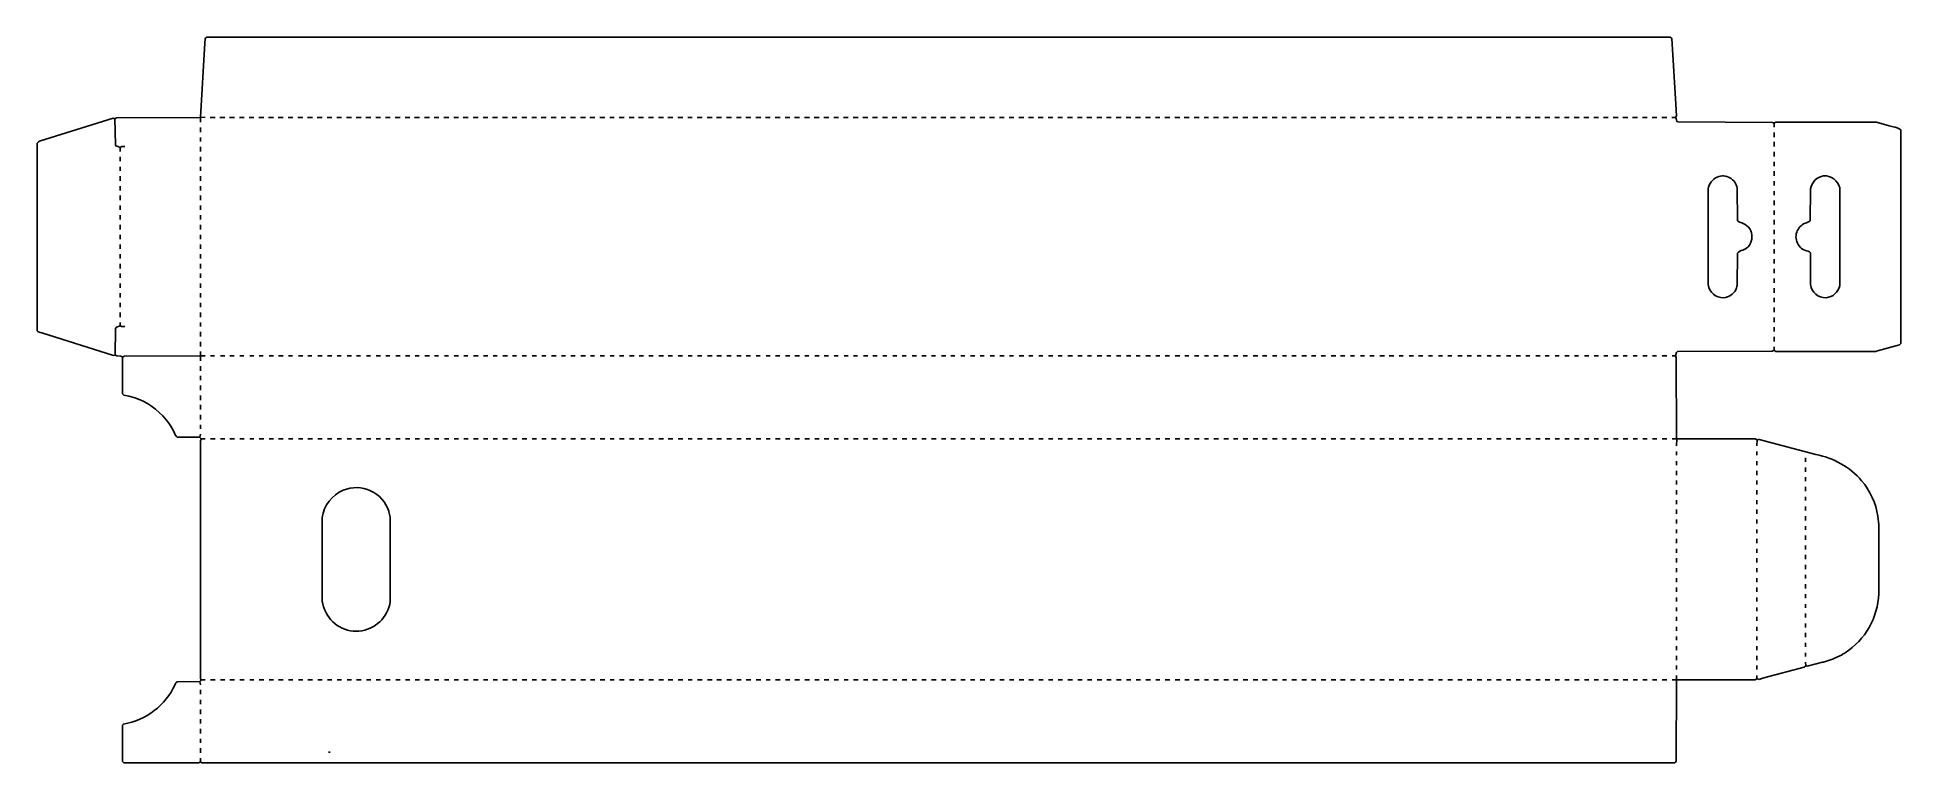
# Model space of a CAD drawing. Extents: x 521 to 5039, y 205 to 1965.
import ezdxf

# ---------------------------------------------------------------- set-up
doc = ezdxf.new("R2010")
doc.units = 0
doc.layers.get('0').update_dxf_attribs({"linetype": 'CONTINUOUS'})

msp = doc.modelspace()

# ---------------------------------------------------------------- linework, layer by layer
at = {"color": 7, "linetype": 'CONTINUOUS'}
for points in [[(4495, 974), (4496, 990), (4495, 991), (4494.502538, 1187.997488), (4493, 1192), (4495.7, 1200.1), (4497.9, 1202.3), (4726.997826, 1203.497807), (4728.9, 1204.2), (4732, 1205, -0.120666), (4736, 1203), (4979, 1203), (4982.911765, 1204.352941), (5036, 1219), (5039, 1222), (5039, 1740, 0.140257), (5020.911765, 1747.647059), (5011.1, 1750.3), (4980, 1759), (4736, 1759), (4733, 1757), (4730, 1757, 0.141787), (4726.997826, 1758.502193), (4499.002174, 1759.497807), (4496.5, 1760.5), (4494.2, 1768.1), (4493, 1770, -0.120666), (4495, 1774), (4493.468966, 1803.027586), (4484, 1962), (4480, 1965), (932, 1965, 0.264639), (928.45082, 1960.959016), (927.54918, 1951.040984), (917, 1771), (916, 1770), (917, 1769), (917, 1759)], [(710, 1194), (706, 1193), (531.911765, 1247.647059), (527.9, 1248.7, -0.180638), (521, 1253), (521, 1708), (523.9, 1711.3), (526.1, 1712.8), (705, 1769), (706, 1768), (711, 1768), (712.9, 1769.2), (916, 1770)], [(709, 1768), (710.491808, 1704.007932), (711.5, 1701.5), (716.911765, 1699.647059, 0.26442), (726.053846, 1699.569231), (733, 1700)], [(4610, 1333, 0.248858), (4638.8, 1352.1, 0.0879), (4642.506408, 1363.006248), (4643.493592, 1440.993752, -0.250849), (4655.9, 1448.3, 0.674116), (4657.1, 1513.2), (4653.9, 1514.7, -0.127446), (4643, 1520), (4642.506327, 1598.993829, 0.482428), (4594.1, 1625.8, 0.25642), (4572, 1597), (4572, 1365, 0.38479), (4610, 1333)], [(4858, 1333, 0.333154), (4891, 1363), (4891, 1600, 0.347136), (4852, 1629, 0.325356), (4820.493509, 1596.993673), (4819.506491, 1520.006327, -0.120353), (4807.1, 1513.8, 0.459642), (4790.24, 1462.18, 0.126953), (4801.18, 1451.24, 0.066906), (4814.9, 1445.7, -0.16857), (4820, 1442), (4820.493509, 1365.006327, 0.39818), (4858, 1333)], [(733, 1263), (725.04878, 1263.439024, -0.129758), (722, 1265), (722, 1273)], [(722, 1265), (713.1, 1261.8, 0.226969), (710.492191, 1257.992428), (710, 1194), (710.9, 1193.8), (714.044554, 1192.445545), (722.955446, 1191.554455, -0.131523), (726, 1190), (729, 1190), (732.002674, 1191.502703), (917, 1192), (928, 1192)], [(928, 991), (918, 991), (915, 994), (915, 995), (860, 995, -0.163687), (853.7, 1004.9, 0.083779), (825.248276, 1046.22069), (817.223757, 1054.248619, 0.151524), (731, 1097), (728, 1100), (728, 1190)], [(915, 402, 0.162278), (918, 406), (917.7, 407.9), (917, 409), (917, 987, 0.120666), (919, 991)], [(4690, 417), (4690, 410), (4691, 409, 0.34499), (4700.1, 408.7), (4707.088235, 410.647059), (4804.9, 437.2), (4809, 440), (4812, 439), (4849.088235, 448.647059), (4851.911765, 449.352941), (4875.9, 457.2), (4877.1, 457.7), (4896.9, 467.2), (4899, 469, 0.129316), (4904.1, 471.8, 0.243179), (4986, 615), (4986, 782), (4983.58, 802.94, 0.136607), (4944.245902, 889.204918, 0.171968), (4832.911765, 952.647059), (4696.1, 989.3, 0.204276), (4691.9, 988.2), (4691, 988), (4689.1, 989.2), (4686, 991), (4497, 991), (4496, 990)], [(1301, 524, 0.342779), (1377, 596), (1377, 801), (1373.647059, 813.911765), (1373.3, 815.1, 0.436769), (1262.9, 866.2, 0.267805), (1212, 800), (1212, 597), (1215.352941, 583.088235), (1215.7, 581.9, 0.343062), (1301, 524)], [(917, 216), (917, 207), (920, 205), (4491, 205, 0.271218), (4494.502538, 209.002512), (4495, 406), (4495, 417)], [(4485, 406), (4495, 406), (4685.997409, 406.497382, 0.094635), (4691, 409)], [(917, 394), (915, 402), (861.008923, 401.509253, 0.252969), (855.2, 394.9, -0.248537), (730, 299), (728.8, 297.1), (728, 296), (728, 208), (731, 205), (913, 205, -0.120666), (917, 207)]]:
    msp.add_lwpolyline(points, format="xyb", dxfattribs=at)
for points in [[(928, 1770), (917, 1771)], [(940, 1770), (952, 1770)], [(964, 1770), (976, 1770)], [(987, 1770), (999, 1770)], [(1011, 1770), (1023, 1770)], [(1035, 1770), (1046, 1770)], [(1058, 1770), (1070, 1770)], [(1082, 1770), (1094, 1770)], [(1105, 1770), (1117, 1770)], [(1129, 1770), (1141, 1770)], [(1153, 1770), (1165, 1770)], [(1176, 1770), (1188, 1770)], [(1200, 1770), (1212, 1770)], [(1224, 1770), (1235, 1770)], [(1247, 1770), (1259, 1770)], [(1271, 1770), (1283, 1770)], [(1294, 1770), (1306, 1770)], [(1318, 1770), (1330, 1770)], [(1342, 1770), (1353, 1770)], [(1365, 1770), (1377, 1770)], [(1389, 1770), (1401, 1770)], [(1413, 1770), (1424, 1770)], [(1436, 1770), (1448, 1770)], [(1460, 1770), (1472, 1770)], [(1483, 1770), (1495, 1770)], [(1507, 1770), (1519, 1770)], [(1531, 1770), (1542, 1770)], [(1554, 1770), (1566, 1770)], [(1578, 1770), (1590, 1770)], [(1602, 1770), (1613, 1770)], [(1625, 1770), (1637, 1770)], [(1649, 1770), (1661, 1770)], [(1672, 1770), (1684, 1770)], [(1696, 1770), (1708, 1770)], [(1720, 1770), (1731, 1770)], [(1743, 1770), (1755, 1770)], [(1767, 1770), (1779, 1770)], [(1791, 1770), (1802, 1770)], [(1814, 1770), (1826, 1770)], [(1838, 1770), (1850, 1770)], [(1861, 1770), (1873, 1770)], [(1885, 1770), (1897, 1770)], [(1909, 1770), (1920, 1770)], [(1932, 1770), (1944, 1770)], [(1956, 1770), (1968, 1770)], [(1979, 1770), (1991, 1770)], [(2003, 1770), (2015, 1770)], [(2027, 1770), (2039, 1770)], [(2050, 1770), (2062, 1770)], [(2074, 1770), (2086, 1770)], [(2098, 1770), (2109, 1770)], [(2121, 1770), (2133, 1770)], [(2145, 1770), (2157, 1770)], [(2168, 1770), (2180, 1770)], [(2192, 1770), (2204, 1770)], [(2216, 1770), (2228, 1770)], [(2239, 1770), (2251, 1770)], [(2263, 1770), (2275, 1770)], [(2287, 1770), (2298, 1770)], [(2310, 1770), (2322, 1770)], [(2334, 1770), (2346, 1770)], [(2357, 1770), (2369, 1770)], [(2381, 1770), (2393, 1770)], [(2405, 1770), (2417, 1770)], [(2428, 1770), (2440, 1770)], [(2452, 1770), (2464, 1770)], [(2476, 1770), (2487, 1770)], [(2499, 1770), (2511, 1770)], [(2523, 1770), (2535, 1770)], [(2546, 1770), (2558, 1770)], [(2570, 1770), (2582, 1770)], [(2594, 1770), (2605, 1770)], [(2617, 1770), (2629, 1770)], [(2641, 1770), (2653, 1770)], [(2665, 1770), (2676, 1770)], [(2688, 1770), (2700, 1770)], [(2712, 1770), (2724, 1770)], [(2735, 1770), (2747, 1770)], [(2759, 1770), (2771, 1770)], [(2783, 1770), (2794, 1770)], [(2806, 1770), (2818, 1770)], [(2830, 1770), (2842, 1770)], [(2854, 1770), (2865, 1770)], [(2877, 1770), (2889, 1770)], [(2901, 1770), (2913, 1770)], [(2924, 1770), (2936, 1770)], [(2948, 1770), (2960, 1770)], [(2972, 1770), (2983, 1770)], [(2995, 1770), (3007, 1770)], [(3019, 1770), (3031, 1770)], [(3043, 1770), (3054, 1770)], [(3066, 1770), (3078, 1770)], [(3090, 1770), (3102, 1770)], [(3113, 1770), (3125, 1770)], [(3137, 1770), (3149, 1770)], [(3161, 1770), (3172, 1770)], [(3184, 1770), (3196, 1770)], [(3208, 1770), (3220, 1770)], [(3232, 1770), (3243, 1770)], [(3255, 1770), (3267, 1770)], [(3279, 1770), (3291, 1770)], [(3302, 1770), (3314, 1770)], [(3326, 1770), (3338, 1770)], [(3350, 1770), (3361, 1770)], [(3373, 1770), (3385, 1770)], [(3397, 1770), (3409, 1770)], [(3420, 1770), (3432, 1770)], [(3444, 1770), (3456, 1770)], [(3468, 1770), (3480, 1770)], [(3491, 1770), (3503, 1770)], [(3515, 1770), (3527, 1770)], [(3539, 1770), (3550, 1770)], [(3562, 1770), (3574, 1770)], [(3586, 1770), (3598, 1770)], [(3609, 1770), (3621, 1770)], [(3633, 1770), (3645, 1770)], [(3657, 1770), (3669, 1770)], [(3680, 1770), (3692, 1770)], [(3704, 1770), (3716, 1770)], [(3728, 1770), (3739, 1770)], [(3751, 1770), (3763, 1770)], [(3775, 1770), (3787, 1770)], [(3798, 1770), (3810, 1770)], [(3822, 1770), (3834, 1770)], [(3846, 1770), (3858, 1770)], [(3869, 1770), (3881, 1770)], [(3893, 1770), (3905, 1770)], [(3917, 1770), (3928, 1770)], [(3940, 1770), (3952, 1770)], [(3964, 1770), (3976, 1770)], [(3987, 1770), (3999, 1770)], [(4011, 1770), (4023, 1770)], [(4035, 1770), (4046, 1770)], [(4058, 1770), (4070, 1770)], [(4082, 1770), (4094, 1770)], [(4106, 1770), (4117, 1770)], [(4129, 1770), (4141, 1770)], [(4153, 1770), (4165, 1770)], [(4176, 1770), (4188, 1770)], [(4200, 1770), (4212, 1770)], [(4224, 1770), (4235, 1770)], [(4247, 1770), (4259, 1770)], [(4271, 1770), (4283, 1770)], [(4295, 1770), (4306, 1770)], [(4318, 1770), (4330, 1770)], [(4342, 1770), (4354, 1770)], [(4365, 1770), (4377, 1770)], [(4389, 1770), (4401, 1770)], [(4413, 1770), (4424, 1770)], [(4436, 1770), (4448, 1770)], [(4460, 1770), (4472, 1770)], [(4484, 1770), (4493, 1770)], [(917, 1735), (917, 1746)], [(917, 1712), (917, 1722)], [(4732, 1747), (4732, 1757)], [(4732, 1723), (4732, 1734)], [(722, 1688), (722, 1698)], [(722, 1664), (722, 1675)], [(917, 1688), (917, 1699)], [(917, 1664), (917, 1675)], [(4732, 1700), (4732, 1711)], [(4732, 1676), (4732, 1687)], [(722, 1641), (722, 1651)], [(722, 1617), (722, 1628)], [(917, 1641), (917, 1651)], [(917, 1617), (917, 1628)], [(4732, 1652), (4732, 1663)], [(4732, 1629), (4732, 1640)], [(722, 1593), (722, 1604)], [(917, 1593), (917, 1604)], [(4732, 1605), (4732, 1616)], [(4732, 1582), (4732, 1592)], [(722, 1570), (722, 1581)], [(722, 1546), (722, 1557)], [(917, 1570), (917, 1581)], [(917, 1546), (917, 1557)], [(4732, 1558), (4732, 1569)], [(4732, 1534), (4732, 1545)], [(722, 1523), (722, 1533)], [(722, 1499), (722, 1510)], [(917, 1523), (917, 1533)], [(917, 1499), (917, 1510)], [(4732, 1511), (4732, 1522)], [(4732, 1487), (4732, 1498)], [(722, 1475), (722, 1486)], [(722, 1452), (722, 1462)], [(917, 1475), (917, 1486)], [(917, 1452), (917, 1462)], [(4732, 1463), (4732, 1474)], [(4732, 1440), (4732, 1451)], [(722, 1428), (722, 1439)], [(722, 1404), (722, 1415)], [(917, 1428), (917, 1439)], [(917, 1404), (917, 1415)], [(4732, 1416), (4732, 1427)], [(4732, 1393), (4732, 1403)], [(722, 1381), (722, 1392)], [(722, 1357), (722, 1368)], [(917, 1381), (917, 1392)], [(917, 1357), (917, 1368)], [(4732, 1369), (4732, 1380)], [(4732, 1345), (4732, 1356)], [(722, 1334), (722, 1344)], [(722, 1310), (722, 1321)], [(917, 1334), (917, 1344)], [(917, 1310), (917, 1321)], [(4732, 1322), (4732, 1333)], [(722, 1286), (722, 1297)], [(917, 1286), (917, 1297)], [(917, 1263), (917, 1273)], [(4732, 1298), (4732, 1309)], [(4732, 1274), (4732, 1285)], [(917, 1239), (917, 1250)], [(917, 1215), (917, 1226)], [(4732, 1251), (4732, 1262)], [(4732, 1227), (4732, 1238)], [(917, 1180), (917, 1192), (917, 1203)], [(941, 1192), (951, 1192)], [(965, 1192), (976, 1192)], [(988, 1192), (998, 1192)], [(1012, 1192), (1022, 1192)], [(1036, 1192), (1046, 1192)], [(1059, 1192), (1069, 1192)], [(1083, 1192), (1094, 1192)], [(1106, 1192), (1117, 1192)], [(1130, 1192), (1140, 1192)], [(1154, 1192), (1165, 1192)], [(1177, 1192), (1187, 1192)], [(1201, 1192), (1212, 1192)], [(1225, 1192), (1235, 1192)], [(1248, 1192), (1258, 1192)], [(1272, 1192), (1283, 1192)], [(1295, 1192), (1305, 1192)], [(1319, 1192), (1329, 1192)], [(1343, 1192), (1353, 1192)], [(1366, 1192), (1376, 1192)], [(1390, 1192), (1401, 1192)], [(1414, 1192), (1424, 1192)], [(1437, 1192), (1447, 1192)], [(1461, 1192), (1472, 1192)], [(1484, 1192), (1494, 1192)], [(1508, 1192), (1518, 1192)], [(1532, 1192), (1542, 1192)], [(1555, 1192), (1565, 1192)], [(1579, 1192), (1590, 1192)], [(1603, 1192), (1613, 1192)], [(1626, 1192), (1636, 1192)], [(1650, 1192), (1661, 1192)], [(1673, 1192), (1683, 1192)], [(1697, 1192), (1707, 1192)], [(1721, 1192), (1731, 1192)], [(1744, 1192), (1754, 1192)], [(1768, 1192), (1779, 1192)], [(1792, 1192), (1802, 1192)], [(1815, 1192), (1825, 1192)], [(1839, 1192), (1850, 1192)], [(1862, 1192), (1872, 1192)], [(1886, 1192), (1896, 1192)], [(1910, 1192), (1920, 1192)], [(1933, 1192), (1943, 1192)], [(1957, 1192), (1968, 1192)], [(1980, 1192), (1991, 1192)], [(2004, 1192), (2014, 1192)], [(2028, 1192), (2039, 1192)], [(2051, 1192), (2061, 1192)], [(2075, 1192), (2085, 1192)], [(2099, 1192), (2109, 1192)], [(2122, 1192), (2132, 1192)], [(2146, 1192), (2157, 1192)], [(2169, 1192), (2180, 1192)], [(2193, 1192), (2203, 1192)], [(2217, 1192), (2228, 1192)], [(2240, 1192), (2250, 1192)], [(2264, 1192), (2274, 1192)], [(2288, 1192), (2298, 1192)], [(2311, 1192), (2321, 1192)], [(2335, 1192), (2346, 1192)], [(2358, 1192), (2369, 1192)], [(2382, 1192), (2392, 1192)], [(2406, 1192), (2417, 1192)], [(2429, 1192), (2439, 1192)], [(2453, 1192), (2463, 1192)], [(2477, 1192), (2487, 1192)], [(2500, 1192), (2510, 1192)], [(2524, 1192), (2535, 1192)], [(2547, 1192), (2557, 1192)], [(2571, 1192), (2581, 1192)], [(2595, 1192), (2605, 1192)], [(2618, 1192), (2628, 1192)], [(2642, 1192), (2653, 1192)], [(2666, 1192), (2676, 1192)], [(2689, 1192), (2699, 1192)], [(2713, 1192), (2724, 1192)], [(2736, 1192), (2746, 1192)], [(2760, 1192), (2770, 1192)], [(2784, 1192), (2794, 1192)], [(2807, 1192), (2817, 1192)], [(2831, 1192), (2842, 1192)], [(2855, 1192), (2865, 1192)], [(2878, 1192), (2888, 1192)], [(2902, 1192), (2913, 1192)], [(2925, 1192), (2935, 1192)], [(2949, 1192), (2959, 1192)], [(2973, 1192), (2983, 1192)], [(2996, 1192), (3006, 1192)], [(3020, 1192), (3031, 1192)], [(3044, 1192), (3054, 1192)], [(3067, 1192), (3077, 1192)], [(3091, 1192), (3102, 1192)], [(3114, 1192), (3124, 1192)], [(3138, 1192), (3148, 1192)], [(3162, 1192), (3172, 1192)], [(3185, 1192), (3195, 1192)], [(3209, 1192), (3220, 1192)], [(3233, 1192), (3243, 1192)], [(3256, 1192), (3266, 1192)], [(3280, 1192), (3291, 1192)], [(3303, 1192), (3313, 1192)], [(3327, 1192), (3337, 1192)], [(3351, 1192), (3361, 1192)], [(3374, 1192), (3384, 1192)], [(3398, 1192), (3409, 1192)], [(3421, 1192), (3432, 1192)], [(3445, 1192), (3455, 1192)], [(3469, 1192), (3480, 1192)], [(3492, 1192), (3502, 1192)], [(3516, 1192), (3526, 1192)], [(3540, 1192), (3550, 1192)], [(3563, 1192), (3573, 1192)], [(3587, 1192), (3598, 1192)], [(3610, 1192), (3621, 1192)], [(3634, 1192), (3644, 1192)], [(3658, 1192), (3669, 1192)], [(3681, 1192), (3691, 1192)], [(3705, 1192), (3715, 1192)], [(3729, 1192), (3739, 1192)], [(3752, 1192), (3762, 1192)], [(3776, 1192), (3787, 1192)], [(3799, 1192), (3810, 1192)], [(3823, 1192), (3833, 1192)], [(3847, 1192), (3858, 1192)], [(3870, 1192), (3880, 1192)], [(3894, 1192), (3904, 1192)], [(3918, 1192), (3928, 1192)], [(3941, 1192), (3951, 1192)], [(3965, 1192), (3976, 1192)], [(3988, 1192), (3998, 1192)], [(4012, 1192), (4022, 1192)], [(4036, 1192), (4046, 1192)], [(4059, 1192), (4069, 1192)], [(4083, 1192), (4094, 1192)], [(4107, 1192), (4117, 1192)], [(4130, 1192), (4140, 1192)], [(4154, 1192), (4165, 1192)], [(4177, 1192), (4187, 1192)], [(4201, 1192), (4211, 1192)], [(4225, 1192), (4235, 1192)], [(4248, 1192), (4258, 1192)], [(4272, 1192), (4283, 1192)], [(4296, 1192), (4306, 1192)], [(4319, 1192), (4329, 1192)], [(4343, 1192), (4354, 1192)], [(4366, 1192), (4376, 1192)], [(4390, 1192), (4400, 1192)], [(4414, 1192), (4424, 1192)], [(4437, 1192), (4447, 1192)], [(4461, 1192), (4472, 1192)], [(4485, 1192), (4493, 1192)], [(4732, 1205), (4732, 1214)], [(917, 1156), (917, 1167)], [(917, 1133), (917, 1144)], [(917, 1109), (917, 1120)], [(917, 1085), (917, 1096)], [(917, 1062), (917, 1073)], [(917, 1038), (917, 1049)], [(915, 995), (917, 1002)], [(917, 1015), (917, 1025)], [(941, 991), (952, 991)], [(965, 991), (976, 991)], [(988, 991), (999, 991)], [(1012, 991), (1023, 991)], [(1036, 991), (1046, 991)], [(1059, 991), (1070, 991)], [(1083, 991), (1094, 991)], [(1106, 991), (1117, 991)], [(1130, 991), (1141, 991)], [(1154, 991), (1165, 991)], [(1177, 991), (1188, 991)], [(1201, 991), (1212, 991)], [(1225, 991), (1235, 991)], [(1248, 991), (1259, 991)], [(1272, 991), (1283, 991)], [(1295, 991), (1306, 991)], [(1319, 991), (1330, 991)], [(1343, 991), (1353, 991)], [(1366, 991), (1377, 991)], [(1390, 991), (1401, 991)], [(1414, 991), (1424, 991)], [(1437, 991), (1448, 991)], [(1461, 991), (1472, 991)], [(1484, 991), (1495, 991)], [(1508, 991), (1519, 991)], [(1532, 991), (1542, 991)], [(1555, 991), (1566, 991)], [(1579, 991), (1590, 991)], [(1603, 991), (1613, 991)], [(1626, 991), (1637, 991)], [(1650, 991), (1661, 991)], [(1673, 991), (1684, 991)], [(1697, 991), (1708, 991)], [(1721, 991), (1731, 991)], [(1744, 991), (1755, 991)], [(1768, 991), (1779, 991)], [(1792, 991), (1802, 991)], [(1815, 991), (1826, 991)], [(1839, 991), (1850, 991)], [(1862, 991), (1873, 991)], [(1886, 991), (1897, 991)], [(1910, 991), (1920, 991)], [(1933, 991), (1944, 991)], [(1957, 991), (1968, 991)], [(1980, 991), (1991, 991)], [(2004, 991), (2015, 991)], [(2028, 991), (2039, 991)], [(2051, 991), (2062, 991)], [(2075, 991), (2086, 991)], [(2099, 991), (2109, 991)], [(2122, 991), (2133, 991)], [(2146, 991), (2157, 991)], [(2169, 991), (2180, 991)], [(2193, 991), (2204, 991)], [(2217, 991), (2228, 991)], [(2240, 991), (2251, 991)], [(2264, 991), (2275, 991)], [(2288, 991), (2298, 991)], [(2311, 991), (2322, 991)], [(2335, 991), (2346, 991)], [(2358, 991), (2369, 991)], [(2382, 991), (2393, 991)], [(2406, 991), (2417, 991)], [(2429, 991), (2440, 991)], [(2453, 991), (2464, 991)], [(2477, 991), (2487, 991)], [(2500, 991), (2511, 991)], [(2524, 991), (2535, 991)], [(2547, 991), (2558, 991)], [(2571, 991), (2582, 991)], [(2595, 991), (2605, 991)], [(2618, 991), (2629, 991)], [(2642, 991), (2653, 991)], [(2666, 991), (2676, 991)], [(2689, 991), (2700, 991)], [(2713, 991), (2724, 991)], [(2736, 991), (2747, 991)], [(2760, 991), (2771, 991)], [(2784, 991), (2794, 991)], [(2807, 991), (2818, 991)], [(2831, 991), (2842, 991)], [(2855, 991), (2865, 991)], [(2878, 991), (2889, 991)], [(2902, 991), (2913, 991)], [(2925, 991), (2936, 991)], [(2949, 991), (2960, 991)], [(2973, 991), (2983, 991)], [(2996, 991), (3007, 991)], [(3020, 991), (3031, 991)], [(3044, 991), (3054, 991)], [(3067, 991), (3078, 991)], [(3091, 991), (3102, 991)], [(3114, 991), (3125, 991)], [(3138, 991), (3149, 991)], [(3162, 991), (3172, 991)], [(3185, 991), (3196, 991)], [(3209, 991), (3220, 991)], [(3233, 991), (3243, 991)], [(3256, 991), (3267, 991)], [(3280, 991), (3291, 991)], [(3303, 991), (3314, 991)], [(3327, 991), (3338, 991)], [(3351, 991), (3361, 991)], [(3374, 991), (3385, 991)], [(3398, 991), (3409, 991)], [(3421, 991), (3432, 991)], [(3445, 991), (3456, 991)], [(3469, 991), (3480, 991)], [(3492, 991), (3503, 991)], [(3516, 991), (3527, 991)], [(3540, 991), (3550, 991)], [(3563, 991), (3574, 991)], [(3587, 991), (3598, 991)], [(3610, 991), (3621, 991)], [(3634, 991), (3645, 991)], [(3658, 991), (3669, 991)], [(3681, 991), (3692, 991)], [(3705, 991), (3716, 991)], [(3729, 991), (3739, 991)], [(3752, 991), (3763, 991)], [(3776, 991), (3787, 991)], [(3799, 991), (3810, 991)], [(3823, 991), (3834, 991)], [(3847, 991), (3858, 991)], [(3870, 991), (3881, 991)], [(3894, 991), (3905, 991)], [(3918, 991), (3928, 991)], [(3941, 991), (3952, 991)], [(3965, 991), (3976, 991)], [(3988, 991), (3999, 991)], [(4012, 991), (4023, 991)], [(4036, 991), (4046, 991)], [(4059, 991), (4070, 991)], [(4083, 991), (4094, 991)], [(4107, 991), (4117, 991)], [(4130, 991), (4141, 991)], [(4154, 991), (4165, 991)], [(4177, 991), (4188, 991)], [(4201, 991), (4212, 991)], [(4225, 991), (4235, 991)], [(4248, 991), (4259, 991)], [(4272, 991), (4283, 991)], [(4296, 991), (4306, 991)], [(4319, 991), (4330, 991)], [(4343, 991), (4354, 991)], [(4366, 991), (4377, 991)], [(4390, 991), (4401, 991)], [(4414, 991), (4424, 991)], [(4437, 991), (4448, 991)], [(4461, 991), (4472, 991)], [(4485, 991), (4495, 991)], [(4495, 951), (4495, 960)], [(4690, 974), (4691, 988)], [(4690, 951), (4690, 960)], [(4495, 927), (4495, 937)], [(4495, 903), (4495, 913)], [(4690, 927), (4690, 937)], [(4690, 903), (4690, 913)], [(4808, 935), (4808, 945)], [(4808, 911), (4808, 921)], [(4495, 880), (4495, 890)], [(4495, 856), (4495, 866)], [(4690, 880), (4690, 890)], [(4690, 856), (4690, 866)], [(4808, 888), (4808, 898)], [(4808, 864), (4808, 874)], [(4495, 832), (4495, 842)], [(4495, 809), (4495, 819)], [(4690, 832), (4690, 842)], [(4690, 809), (4690, 819)], [(4808, 841), (4808, 850)], [(4808, 817), (4808, 827)], [(4495, 785), (4495, 795)], [(4495, 762), (4495, 771)], [(4690, 785), (4690, 795)], [(4690, 762), (4690, 771)], [(4808, 793), (4808, 803)], [(4808, 770), (4808, 779)], [(4495, 738), (4495, 748)], [(4495, 714), (4495, 724)], [(4690, 738), (4690, 748)], [(4690, 714), (4690, 724)], [(4808, 746), (4808, 756)], [(4808, 722), (4808, 732)], [(4495, 691), (4495, 701)], [(4690, 691), (4690, 701)], [(4808, 699), (4808, 709)], [(4808, 675), (4808, 685)], [(4495, 667), (4495, 677)], [(4495, 643), (4495, 653)], [(4690, 667), (4690, 677)], [(4690, 643), (4690, 653)], [(4808, 652), (4808, 661)], [(4808, 628), (4808, 638)], [(4495, 620), (4495, 630)], [(4495, 596), (4495, 606)], [(4690, 620), (4690, 630)], [(4690, 596), (4690, 606)], [(4808, 604), (4808, 614)], [(4808, 581), (4808, 590)], [(4495, 573), (4495, 582)], [(4495, 549), (4495, 559)], [(4690, 573), (4690, 582)], [(4690, 549), (4690, 559)], [(4808, 557), (4808, 567)], [(4808, 533), (4808, 543)], [(4495, 525), (4495, 535)], [(4495, 502), (4495, 511)], [(4690, 525), (4690, 535)], [(4690, 502), (4690, 511)], [(4808, 510), (4808, 520)], [(4495, 478), (4495, 488)], [(4495, 454), (4495, 464)], [(4690, 478), (4690, 488)], [(4690, 454), (4690, 464)], [(4808, 486), (4808, 496)], [(4808, 463), (4808, 472)], [(4495, 431), (4495, 441)], [(4690, 431), (4690, 441)], [(4809, 440), (4808, 449)], [(917, 371), (917, 382)], [(918, 406), (928, 406)], [(941, 406), (952, 406)], [(965, 406), (976, 406)], [(988, 406), (999, 406)], [(1012, 406), (1023, 406)], [(1036, 406), (1046, 406)], [(1059, 406), (1070, 406)], [(1083, 406), (1094, 406)], [(1106, 406), (1117, 406)], [(1130, 406), (1141, 406)], [(1154, 406), (1165, 406)], [(1177, 406), (1188, 406)], [(1201, 406), (1212, 406)], [(1225, 406), (1235, 406)], [(1248, 406), (1259, 406)], [(1272, 406), (1283, 406)], [(1295, 406), (1306, 406)], [(1319, 406), (1330, 406)], [(1343, 406), (1353, 406)], [(1366, 406), (1377, 406)], [(1390, 406), (1401, 406)], [(1414, 406), (1424, 406)], [(1437, 406), (1448, 406)], [(1461, 406), (1472, 406)], [(1484, 406), (1495, 406)], [(1508, 406), (1519, 406)], [(1532, 406), (1542, 406)], [(1555, 406), (1566, 406)], [(1579, 406), (1590, 406)], [(1603, 406), (1613, 406)], [(1626, 406), (1637, 406)], [(1650, 406), (1661, 406)], [(1673, 406), (1684, 406)], [(1697, 406), (1708, 406)], [(1721, 406), (1731, 406)], [(1744, 406), (1755, 406)], [(1768, 406), (1779, 406)], [(1792, 406), (1802, 406)], [(1815, 406), (1826, 406)], [(1839, 406), (1850, 406)], [(1862, 406), (1873, 406)], [(1886, 406), (1897, 406)], [(1910, 406), (1920, 406)], [(1933, 406), (1944, 406)], [(1957, 406), (1968, 406)], [(1980, 406), (1991, 406)], [(2004, 406), (2015, 406)], [(2028, 406), (2039, 406)], [(2051, 406), (2062, 406)], [(2075, 406), (2086, 406)], [(2099, 406), (2109, 406)], [(2122, 406), (2133, 406)], [(2146, 406), (2157, 406)], [(2169, 406), (2180, 406)], [(2193, 406), (2204, 406)], [(2217, 406), (2228, 406)], [(2240, 406), (2251, 406)], [(2264, 406), (2275, 406)], [(2288, 406), (2298, 406)], [(2311, 406), (2322, 406)], [(2335, 406), (2346, 406)], [(2358, 406), (2369, 406)], [(2382, 406), (2393, 406)], [(2406, 406), (2417, 406)], [(2429, 406), (2440, 406)], [(2453, 406), (2464, 406)], [(2477, 406), (2487, 406)], [(2500, 406), (2511, 406)], [(2524, 406), (2535, 406)], [(2547, 406), (2558, 406)], [(2571, 406), (2582, 406)], [(2595, 406), (2605, 406)], [(2618, 406), (2629, 406)], [(2642, 406), (2653, 406)], [(2666, 406), (2676, 406)], [(2689, 406), (2700, 406)], [(2713, 406), (2724, 406)], [(2736, 406), (2747, 406)], [(2760, 406), (2771, 406)], [(2784, 406), (2794, 406)], [(2807, 406), (2818, 406)], [(2831, 406), (2842, 406)], [(2855, 406), (2865, 406)], [(2878, 406), (2889, 406)], [(2902, 406), (2913, 406)], [(2925, 406), (2936, 406)], [(2949, 406), (2960, 406)], [(2973, 406), (2983, 406)], [(2996, 406), (3007, 406)], [(3020, 406), (3031, 406)], [(3044, 406), (3054, 406)], [(3067, 406), (3078, 406)], [(3091, 406), (3102, 406)], [(3114, 406), (3125, 406)], [(3138, 406), (3149, 406)], [(3162, 406), (3172, 406)], [(3185, 406), (3196, 406)], [(3209, 406), (3220, 406)], [(3233, 406), (3243, 406)], [(3256, 406), (3267, 406)], [(3280, 406), (3291, 406)], [(3303, 406), (3314, 406)], [(3327, 406), (3338, 406)], [(3351, 406), (3361, 406)], [(3374, 406), (3385, 406)], [(3398, 406), (3409, 406)], [(3421, 406), (3432, 406)], [(3445, 406), (3456, 406)], [(3469, 406), (3480, 406)], [(3492, 406), (3503, 406)], [(3516, 406), (3527, 406)], [(3540, 406), (3550, 406)], [(3563, 406), (3574, 406)], [(3587, 406), (3598, 406)], [(3610, 406), (3621, 406)], [(3634, 406), (3645, 406)], [(3658, 406), (3669, 406)], [(3681, 406), (3692, 406)], [(3705, 406), (3716, 406)], [(3729, 406), (3739, 406)], [(3752, 406), (3763, 406)], [(3776, 406), (3787, 406)], [(3799, 406), (3810, 406)], [(3823, 406), (3834, 406)], [(3847, 406), (3858, 406)], [(3870, 406), (3881, 406)], [(3894, 406), (3905, 406)], [(3918, 406), (3928, 406)], [(3941, 406), (3952, 406)], [(3965, 406), (3976, 406)], [(3988, 406), (3999, 406)], [(4012, 406), (4023, 406)], [(4036, 406), (4046, 406)], [(4059, 406), (4070, 406)], [(4083, 406), (4094, 406)], [(4107, 406), (4117, 406)], [(4130, 406), (4141, 406)], [(4154, 406), (4165, 406)], [(4177, 406), (4188, 406)], [(4201, 406), (4212, 406)], [(4225, 406), (4235, 406)], [(4248, 406), (4259, 406)], [(4272, 406), (4283, 406)], [(4296, 406), (4306, 406)], [(4319, 406), (4330, 406)], [(4343, 406), (4354, 406)], [(4366, 406), (4377, 406)], [(4390, 406), (4401, 406)], [(4414, 406), (4424, 406)], [(4437, 406), (4448, 406)], [(4461, 406), (4472, 406)], [(917, 347), (917, 358)], [(917, 323), (917, 334)], [(917, 300), (917, 311)], [(917, 276), (917, 287)], [(917, 253), (917, 263)], [(917, 229), (917, 240)], [(1227, 231), (1231, 231)]]:
    msp.add_lwpolyline(points, dxfattribs=at)

doc.saveas('drawing.dxf')
